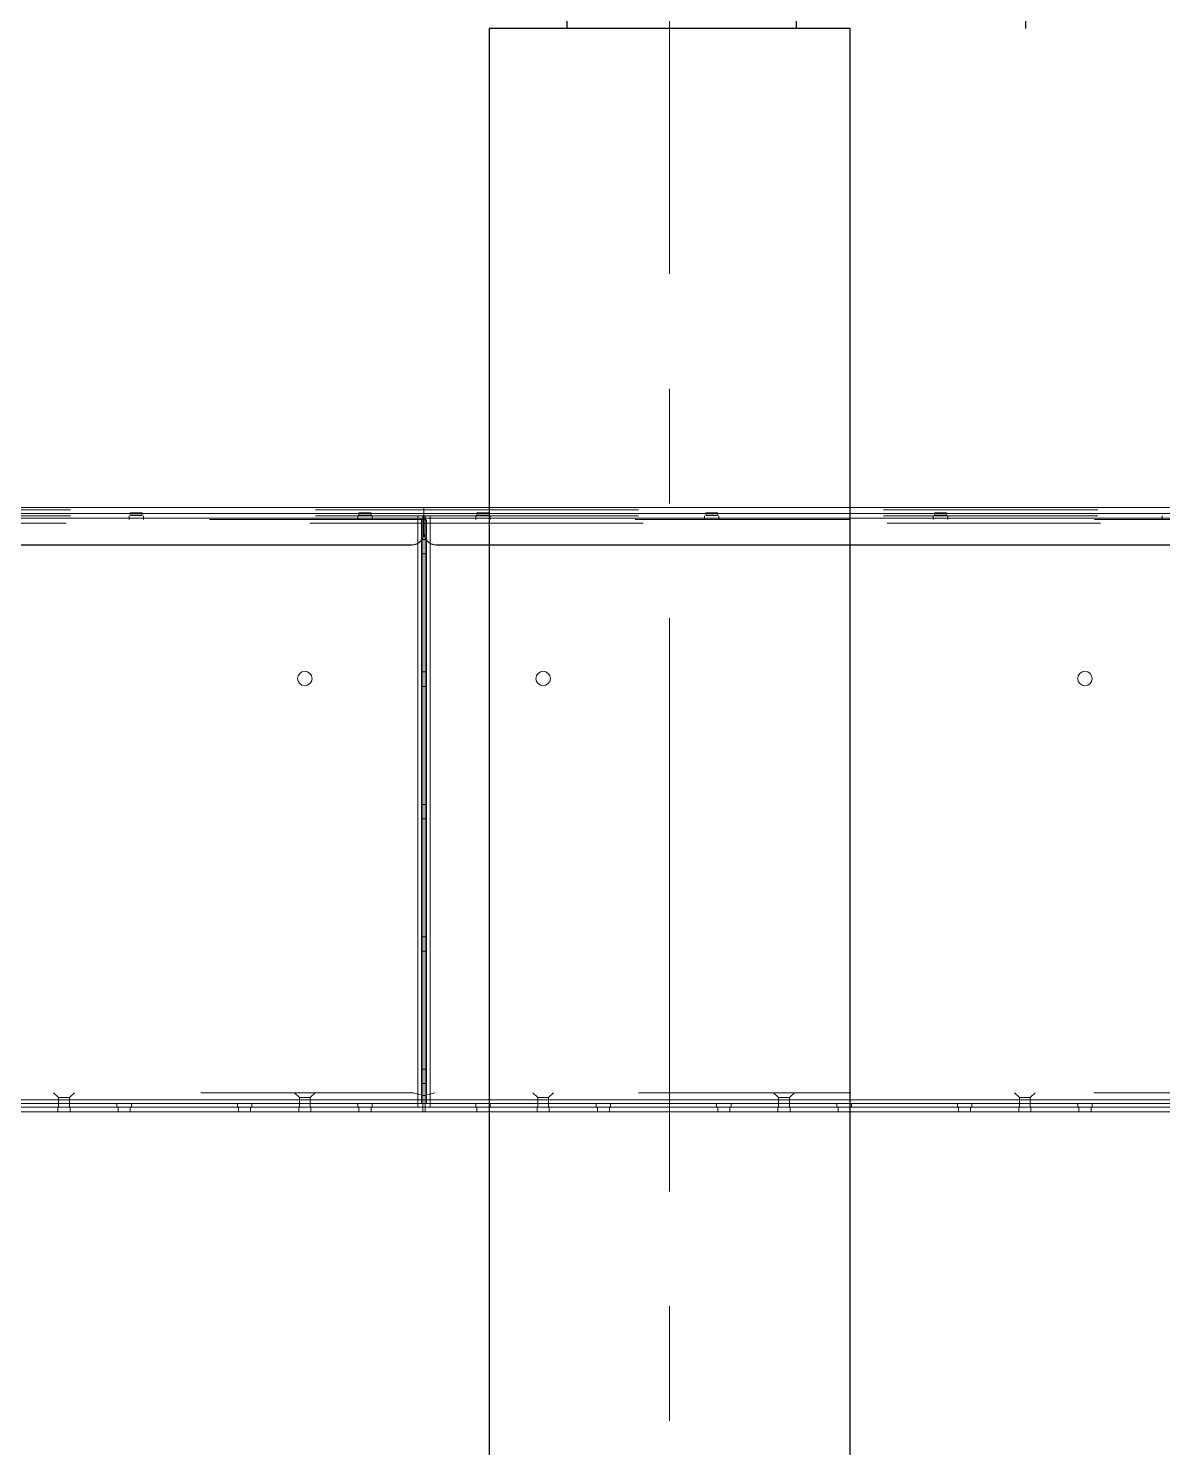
# Model space of a CAD drawing. Header units: millimetres. Extents: x 3220 to 226993, y 817 to 176024.
# Drawn here: x 174432 to 175374, y 24380 to 25559 of the extents above; entities that cross this region are included whole.
import ezdxf

# ---------------------------------------------------------------- set-up
doc = ezdxf.new("R2010")
doc.units = ezdxf.units.MM
doc.linetypes.add('AXES', pattern=[50.8, 31.75, -6.35, 6.35, -6.35])
doc.linetypes.add('DASHED', pattern=[15, 7, -8])
doc.layers.add('Axe', color=1, linetype='AXES', lineweight=9)
for name, color, linetype, lineweight, true_color in [('Sichtbare Kanten(DIN)', 7, 'Continuous', 50, 0x3f3f3f), ('Sichtbare tangentiale Kanten(DIN)', 7, 'Continuous', 50, 0x3f3f3f), ('Verdeckte Kanten(DIN)', 7, 'DASHED', 35, 0x3f3f3f), ('Verdeckte tangentiale Kanten(DIN)', 7, 'DASHED', 35, 0x3f3f3f)]:
    doc.layers.add(name, color=color, linetype=linetype, lineweight=lineweight, true_color=true_color)

# ---------------------------------------------------------------- blocks, each defined once
blk = doc.blocks.new('SECTION E-F')
h = blk.add_hatch()
h.set_pattern_fill('ANSI34', color=76, scale=60, angle=45)
h.paths.add_polyline_path([(25000, 8219.3), (24250, 8219.3), (24250, 6000), (25000, 6000)])
h.paths.add_polyline_path([(30000, 8219.3), (25000, 8219.3), (25000, 6000), (25150, 6000), (30000, 6000)])
edge = h.paths.add_edge_path()
edge.add_spline(control_points=[(32064.9, 6000), (32043.8, 6183.6), (31955.3, 6691.5), (31715.2, 7425.3), (31849.2, 7984.2), (31905.5, 8219.3)], knot_values=[6114.072042, 6114.072042, 6114.072042, 6114.072042, 6667.775317, 7650.016117, 8363.52173, 8363.52173, 8363.52173, 8363.52173], degree=3, periodic=0)
edge.add_line((31905.5, 8219.3), (30000, 8219.3))
edge.add_line((30000, 8219.3), (30000, 6000))
edge.add_line((30000, 6000), (32064.9, 6000))
at = {"color": 76}
blk.add_lwpolyline([(24850, 0), (25150, 0), (25150, 6000), (24850, 6000)], close=True, dxfattribs=at)
at = {"layer": 'Axe', "ltscale": 15}
blk.add_line((25000, -300), (25000, 8219.3), dxfattribs=at)
blk = doc.blocks.new('TKF 300 2000 F')
at = {"layer": 'Sichtbare Kanten(DIN)', "color": 5, "lineweight": 0}
for p, q in [((-1999, 497), (-1999, 502)), ((-1999, 502), (-1999, 502)), ((-1, 502), (-1999, 502)), ((-1999, 497), (-1999, 493.3)), ((-2000, 495), (-2000, 492)), ((-2000, 495), (-1999, 495)), ((-2000, 492), (-1999, 492)), ((-1999, 491.9), (-2000, 491.9)), ((-2000, 7.1), (-2000, 491.9)), ((-1999, 481.1), (-1999, 493.3)), ((-1999, 481.1), (-1999, 480.9)), ((-1997, 7.1), (-1997, 474.9)), ((-11, 471.1), (-1989, 471.1)), ((-1989, 470.9), (-11, 470.9)), ((-1997, 7.1), (-2000, 7.1)), ((-2000, 7.1), (-2000, 7)), ((-2000, 4), (-2000, 7)), ((0, 7), (-2000, 7)), ((-2000, 4), (0, 4)), ((-2000, 0), (-2000, 4)), ((0, 4), (-2000, 4)), ((-1994, 10), (-1997, 10)), ((-1994, 10), (-1994, 7)), ((-2000, 0), (0, 0))]:
    blk.add_line(p, q, dxfattribs=at)
blk.add_circle((-1900, 360), 6, dxfattribs=at)
for centre in [(-1950, 497.6), (-1760, 497.6)]:
    blk.add_ellipse(centre, major_axis=(-5, 0), ratio=0.026186, dxfattribs=at)
for centre in [(-1989, 481.1), (-1989, 480.9)]:
    blk.add_ellipse(centre, major_axis=(-10, 0), ratio=0.996195, start_param=0, end_param=1.570796, dxfattribs=at)
at = {"layer": 'Sichtbare tangentiale Kanten(DIN)', "color": 5, "lineweight": 0}
for p, q in [((-1999, 502), (-1, 502)), ((-1999, 497), (-1, 497)), ((-1999, 493.3), (-1, 493.3)), ((-1994, 472.3), (-1994, 10)), ((-1989, 470.9), (-1989, 471.1)), ((-1994, 10), (-6, 10))]:
    blk.add_line(p, q, dxfattribs=at)
at = {"layer": 'Verdeckte Kanten(DIN)', "color": 5, "lineweight": 0, "ltscale": 25.437323}
for p, q in [((-1, 500), (-1999, 500)), ((-1999, 492), (-1, 492))]:
    blk.add_line(p, q, dxfattribs=at)
at = {"layer": 'Verdeckte Kanten(DIN)', "color": 5, "lineweight": 0, "ltscale": 0.38097}
for p, q in [((-1955, 495.6), (-1955, 497.6)), ((-1945, 495.6), (-1945, 497.6)), ((-1765, 495.6), (-1765, 497.6)), ((-1755, 495.6), (-1755, 497.6))]:
    blk.add_line(p, q, dxfattribs=at)
at = {"layer": 'Verdeckte Kanten(DIN)', "color": 5, "lineweight": 0, "ltscale": 0.571309}
for p, q in [((-2000, 489), (-1997, 489)), ((-1994, 495), (-1994, 492)), ((-1956, 492), (-1956, 495)), ((-1944, 492), (-1944, 495)), ((-1766, 492), (-1766, 495)), ((-1754, 492), (-1754, 495)), ((-1997, 475.5), (-2000, 475.5)), ((-1997, 463.5), (-2000, 463.5)), ((-1997, 365.5), (-2000, 365.5)), ((-1997, 353.5), (-2000, 353.5)), ((-1997, 255.5), (-2000, 255.5)), ((-1997, 243.5), (-2000, 243.5)), ((-1997, 145.5), (-2000, 145.5)), ((-1997, 133.5), (-2000, 133.5)), ((-1997, 35.5), (-2000, 35.5)), ((-1997, 23.5), (-2000, 23.5)), ((-1997, 10), (-2000, 10)), ((-1994, 7), (-1994, 4)), ((-1956, 7), (-1956, 4)), ((-1944, 7), (-1944, 4)), ((-1856, 7), (-1856, 4)), ((-1844, 7), (-1844, 4)), ((-1756, 7), (-1756, 4)), ((-1744, 7), (-1744, 4))]:
    blk.add_line(p, q, dxfattribs=at)
at = {"layer": 'Verdeckte Kanten(DIN)', "color": 5, "lineweight": 0, "ltscale": 0.380839}
blk.add_line((-1997, 491.9), (-1999, 491.9), dxfattribs=at)
at = {"layer": 'Verdeckte Kanten(DIN)', "color": 5, "lineweight": 0, "ltscale": 3.233633}
blk.add_line((-1997, 474.9), (-1997, 491.9), dxfattribs=at)
at = {"layer": 'Verdeckte Kanten(DIN)', "color": 5, "lineweight": 0, "ltscale": 0.897467}
for p, q in [((-1994, 489), (-1997, 489)), ((-1994, 492), (-1994, 489))]:
    blk.add_line(p, q, dxfattribs=at)
at = {"layer": 'Verdeckte Kanten(DIN)', "color": 5, "lineweight": 0, "ltscale": 1.971787}
blk.add_line((-2000, 13.3), (-1990, 16), dxfattribs=at)
at = {"layer": 'Verdeckte Kanten(DIN)', "color": 5, "lineweight": 0, "ltscale": 25.208158}
blk.add_line((-1990, 16), (-10, 16), dxfattribs=at)
at = {"layer": 'Verdeckte Kanten(DIN)', "color": 5, "lineweight": 0, "ltscale": 1.104296}
for p, q in [((-1904.5, 11.9), (-1908.6, 16)), ((-1895.5, 11.9), (-1891.4, 16)), ((-1704.5, 11.9), (-1708.6, 16)), ((-1695.5, 11.9), (-1691.4, 16))]:
    blk.add_line(p, q, dxfattribs=at)
at = {"layer": 'Verdeckte Kanten(DIN)', "color": 5, "lineweight": 0, "ltscale": 2.692601}
for p, q in [((-1904.5, 11.9), (-1895.5, 11.9)), ((-1704.5, 11.9), (-1695.5, 11.9))]:
    blk.add_line(p, q, dxfattribs=at)
at = {"layer": 'Verdeckte Kanten(DIN)', "color": 5, "lineweight": 0, "ltscale": 1.50461}
for p, q in [((-1904.5, 4), (-1904.5, 11.9)), ((-1895.5, 4), (-1895.5, 11.9)), ((-1704.5, 4), (-1704.5, 11.9)), ((-1695.5, 4), (-1695.5, 11.9))]:
    blk.add_line(p, q, dxfattribs=at)
at = {"layer": 'Verdeckte Kanten(DIN)', "color": 5, "lineweight": 0, "ltscale": 0.761779}
for p, q in [((-1955, 0), (-1955, 4)), ((-1945, 0), (-1945, 4)), ((-1905, 0), (-1905, 4)), ((-1895, 0), (-1895, 4)), ((-1855, 0), (-1855, 4)), ((-1845, 0), (-1845, 4)), ((-1755, 0), (-1755, 4)), ((-1745, 0), (-1745, 4)), ((-1705, 0), (-1705, 4)), ((-1695, 0), (-1695, 4))]:
    blk.add_line(p, q, dxfattribs=at)
at = {"layer": 'Verdeckte Kanten(DIN)', "color": 5, "lineweight": 0, "ltscale": 5.984706}
for centre in [(-1950, 495.6), (-1760, 495.6)]:
    blk.add_ellipse(centre, major_axis=(5, 0), ratio=0.026186, dxfattribs=at)
at = {"layer": 'Verdeckte tangentiale Kanten(DIN)', "color": 5, "lineweight": 0, "ltscale": 25.437323}
for p, q in [((-1, 500), (-1999, 500)), ((-1, 495), (-1999, 495)), ((-1, 493.2), (-1999, 493.2))]:
    blk.add_line(p, q, dxfattribs=at)
at = {"layer": 'Verdeckte tangentiale Kanten(DIN)', "color": 5, "lineweight": 0, "ltscale": 3.18604}
blk.add_line((-1994, 489), (-1994, 472.3), dxfattribs=at)
at = {"layer": 'Verdeckte tangentiale Kanten(DIN)', "color": 5, "lineweight": 0, "ltscale": 25.310009}
blk.add_line((-6, 489), (-1994, 489), dxfattribs=at)
blk = doc.blocks.new('181')
at = {"layer": 'Sichtbare Kanten(DIN)', "color": 5, "lineweight": 0}
for p, q in [((508, 500), (-990, 500)), ((508, 500), (508, 495)), ((508, 500), (508, 500)), ((508, 491.3), (508, 495)), ((508, 493), (509, 493)), ((508, 491.3), (508, 479.1)), ((508, 490), (509, 490)), ((508, 489.9), (509, 489.9)), ((509, 493), (509, 490)), ((509, 489.9), (509, 5.1)), ((506, 472.9), (506, 5.1)), ((508, 478.9), (508, 479.1)), ((498, 469.1), (-980, 469.1)), ((-980, 468.9), (498, 468.9)), ((509, 5), (-991, 5)), ((-991, 2), (509, 2)), ((509, 2), (-991, 2)), ((503, 8), (506, 8)), ((503, 5), (503, 8)), ((506, 5.1), (509, 5.1)), ((509, 5), (509, 5.1)), ((509, 2), (509, 5)), ((509, -2), (509, 2)), ((-991, -2), (509, -2))]:
    blk.add_line(p, q, dxfattribs=at)
for centre in [(-41, 358), (409, 358)]:
    blk.add_circle(centre, 6, dxfattribs=at)
for centre in [(79, 495.6), (269, 495.6), (459, 495.6)]:
    blk.add_ellipse(centre, major_axis=(-5, 0), ratio=0.026186, dxfattribs=at)
for centre in [(498, 479.1), (498, 478.9)]:
    blk.add_ellipse(centre, major_axis=(10, 0), ratio=0.996195, start_param=4.712389, end_param=6.283185, dxfattribs=at)
at = {"layer": 'Sichtbare tangentiale Kanten(DIN)', "color": 5, "lineweight": 0}
for p, q in [((-990, 500), (508, 500)), ((-990, 495), (508, 495)), ((-990, 491.3), (508, 491.3)), ((498, 469.1), (498, 468.9)), ((503, 8), (503, 470.3)), ((-985, 8), (503, 8))]:
    blk.add_line(p, q, dxfattribs=at)
at = {"layer": 'Verdeckte Kanten(DIN)', "color": 5, "lineweight": 0, "ltscale": 25.437323}
for p, q in [((508, 498), (-990, 498)), ((-990, 490), (508, 490))]:
    blk.add_line(p, q, dxfattribs=at)
at = {"layer": 'Verdeckte Kanten(DIN)', "color": 5, "lineweight": 0, "ltscale": 0.38097}
for p, q in [((74, 493.6), (74, 495.6)), ((84, 493.6), (84, 495.6)), ((264, 493.6), (264, 495.6)), ((274, 493.6), (274, 495.6)), ((454, 493.6), (454, 495.6)), ((464, 493.6), (464, 495.6))]:
    blk.add_line(p, q, dxfattribs=at)
at = {"layer": 'Verdeckte Kanten(DIN)', "color": 5, "lineweight": 0, "ltscale": 0.571309}
for p, q in [((-105, 490), (-105, 493)), ((73, 490), (73, 493)), ((85, 490), (85, 493)), ((263, 490), (263, 493)), ((275, 490), (275, 493)), ((453, 490), (453, 493)), ((465, 490), (465, 493)), ((503, 490), (503, 493)), ((506, 487), (509, 487)), ((509, 473.5), (506, 473.5)), ((509, 461.5), (506, 461.5)), ((509, 363.5), (506, 363.5)), ((509, 351.5), (506, 351.5)), ((509, 253.5), (506, 253.5)), ((509, 241.5), (506, 241.5)), ((509, 143.5), (506, 143.5)), ((509, 131.5), (506, 131.5)), ((509, 33.5), (506, 33.5)), ((509, 21.5), (506, 21.5)), ((-47, 5), (-47, 2)), ((-35, 5), (-35, 2)), ((53, 5), (53, 2)), ((65, 5), (65, 2)), ((153, 5), (153, 2)), ((165, 5), (165, 2)), ((253, 5), (253, 2)), ((265, 5), (265, 2)), ((353, 5), (353, 2)), ((365, 5), (365, 2)), ((453, 5), (453, 2)), ((465, 5), (465, 2)), ((503, 5), (503, 2)), ((509, 8), (506, 8))]:
    blk.add_line(p, q, dxfattribs=at)
at = {"layer": 'Verdeckte Kanten(DIN)', "color": 5, "lineweight": 0, "ltscale": 0.897467}
for q in [(503, 490), (506, 487)]:
    blk.add_line((503, 487), q, dxfattribs=at)
at = {"layer": 'Verdeckte Kanten(DIN)', "color": 5, "lineweight": 0, "ltscale": 0.380839}
blk.add_line((506, 489.9), (508, 489.9), dxfattribs=at)
at = {"layer": 'Verdeckte Kanten(DIN)', "color": 5, "lineweight": 0, "ltscale": 3.233633}
blk.add_line((506, 489.9), (506, 472.9), dxfattribs=at)
at = {"layer": 'Verdeckte Kanten(DIN)', "color": 5, "lineweight": 0, "ltscale": 25.208158}
blk.add_line((-981, 14), (499, 14), dxfattribs=at)
at = {"layer": 'Verdeckte Kanten(DIN)', "color": 5, "lineweight": 0, "ltscale": 1.104296}
for p, q in [((4.5, 9.9), (0.4, 14)), ((13.5, 9.9), (17.6, 14)), ((204.5, 9.9), (200.4, 14)), ((213.5, 9.9), (217.6, 14)), ((404.5, 9.9), (400.4, 14)), ((413.5, 9.9), (417.6, 14))]:
    blk.add_line(p, q, dxfattribs=at)
at = {"layer": 'Verdeckte Kanten(DIN)', "color": 5, "lineweight": 0, "ltscale": 1.971787}
blk.add_line((499, 14), (509, 11.3), dxfattribs=at)
at = {"layer": 'Verdeckte Kanten(DIN)', "color": 5, "lineweight": 0, "ltscale": 0.761779}
for p, q in [((-46, -2), (-46, 2)), ((-36, -2), (-36, 2)), ((4, -2), (4, 2)), ((14, -2), (14, 2)), ((54, -2), (54, 2)), ((64, -2), (64, 2)), ((154, -2), (154, 2)), ((164, -2), (164, 2)), ((204, -2), (204, 2)), ((214, -2), (214, 2)), ((254, -2), (254, 2)), ((264, -2), (264, 2)), ((354, -2), (354, 2)), ((364, -2), (364, 2)), ((404, -2), (404, 2)), ((414, -2), (414, 2)), ((454, -2), (454, 2)), ((464, -2), (464, 2))]:
    blk.add_line(p, q, dxfattribs=at)
at = {"layer": 'Verdeckte Kanten(DIN)', "color": 5, "lineweight": 0, "ltscale": 2.692601}
for p, q in [((4.5, 9.9), (13.5, 9.9)), ((204.5, 9.9), (213.5, 9.9)), ((404.5, 9.9), (413.5, 9.9))]:
    blk.add_line(p, q, dxfattribs=at)
at = {"layer": 'Verdeckte Kanten(DIN)', "color": 5, "lineweight": 0, "ltscale": 1.50461}
for p, q in [((4.5, 2), (4.5, 9.9)), ((13.5, 2), (13.5, 9.9)), ((204.5, 2), (204.5, 9.9)), ((213.5, 2), (213.5, 9.9)), ((404.5, 2), (404.5, 9.9)), ((413.5, 2), (413.5, 9.9))]:
    blk.add_line(p, q, dxfattribs=at)
at = {"layer": 'Verdeckte Kanten(DIN)', "color": 5, "lineweight": 0, "ltscale": 5.984706}
for centre in [(79, 493.6), (269, 493.6), (459, 493.6)]:
    blk.add_ellipse(centre, major_axis=(5, 0), ratio=0.026186, dxfattribs=at)
at = {"layer": 'Verdeckte tangentiale Kanten(DIN)', "color": 5, "lineweight": 0, "ltscale": 25.437323}
for p, q in [((508, 498), (-990, 498)), ((508, 493), (-990, 493)), ((508, 491.2), (-990, 491.2))]:
    blk.add_line(p, q, dxfattribs=at)
at = {"layer": 'Verdeckte tangentiale Kanten(DIN)', "color": 5, "lineweight": 0, "ltscale": 25.310009}
blk.add_line((503, 487), (-985, 487), dxfattribs=at)
at = {"layer": 'Verdeckte tangentiale Kanten(DIN)', "color": 5, "lineweight": 0, "ltscale": 3.18604}
blk.add_line((503, 470.3), (503, 487), dxfattribs=at)
blk.add_blockref('TKF 300 2000 F', (2507, -2))

msp = doc.modelspace()

# ---------------------------------------------------------------- block references
at = {"color": 4}
msp.add_blockref('SECTION E-F', (149964.8, 19559.3), dxfattribs=at)
at = {"xscale": -1}
msp.add_blockref('181', (175268.8, 24661.3), dxfattribs=at)

doc.saveas('drawing.dxf')
